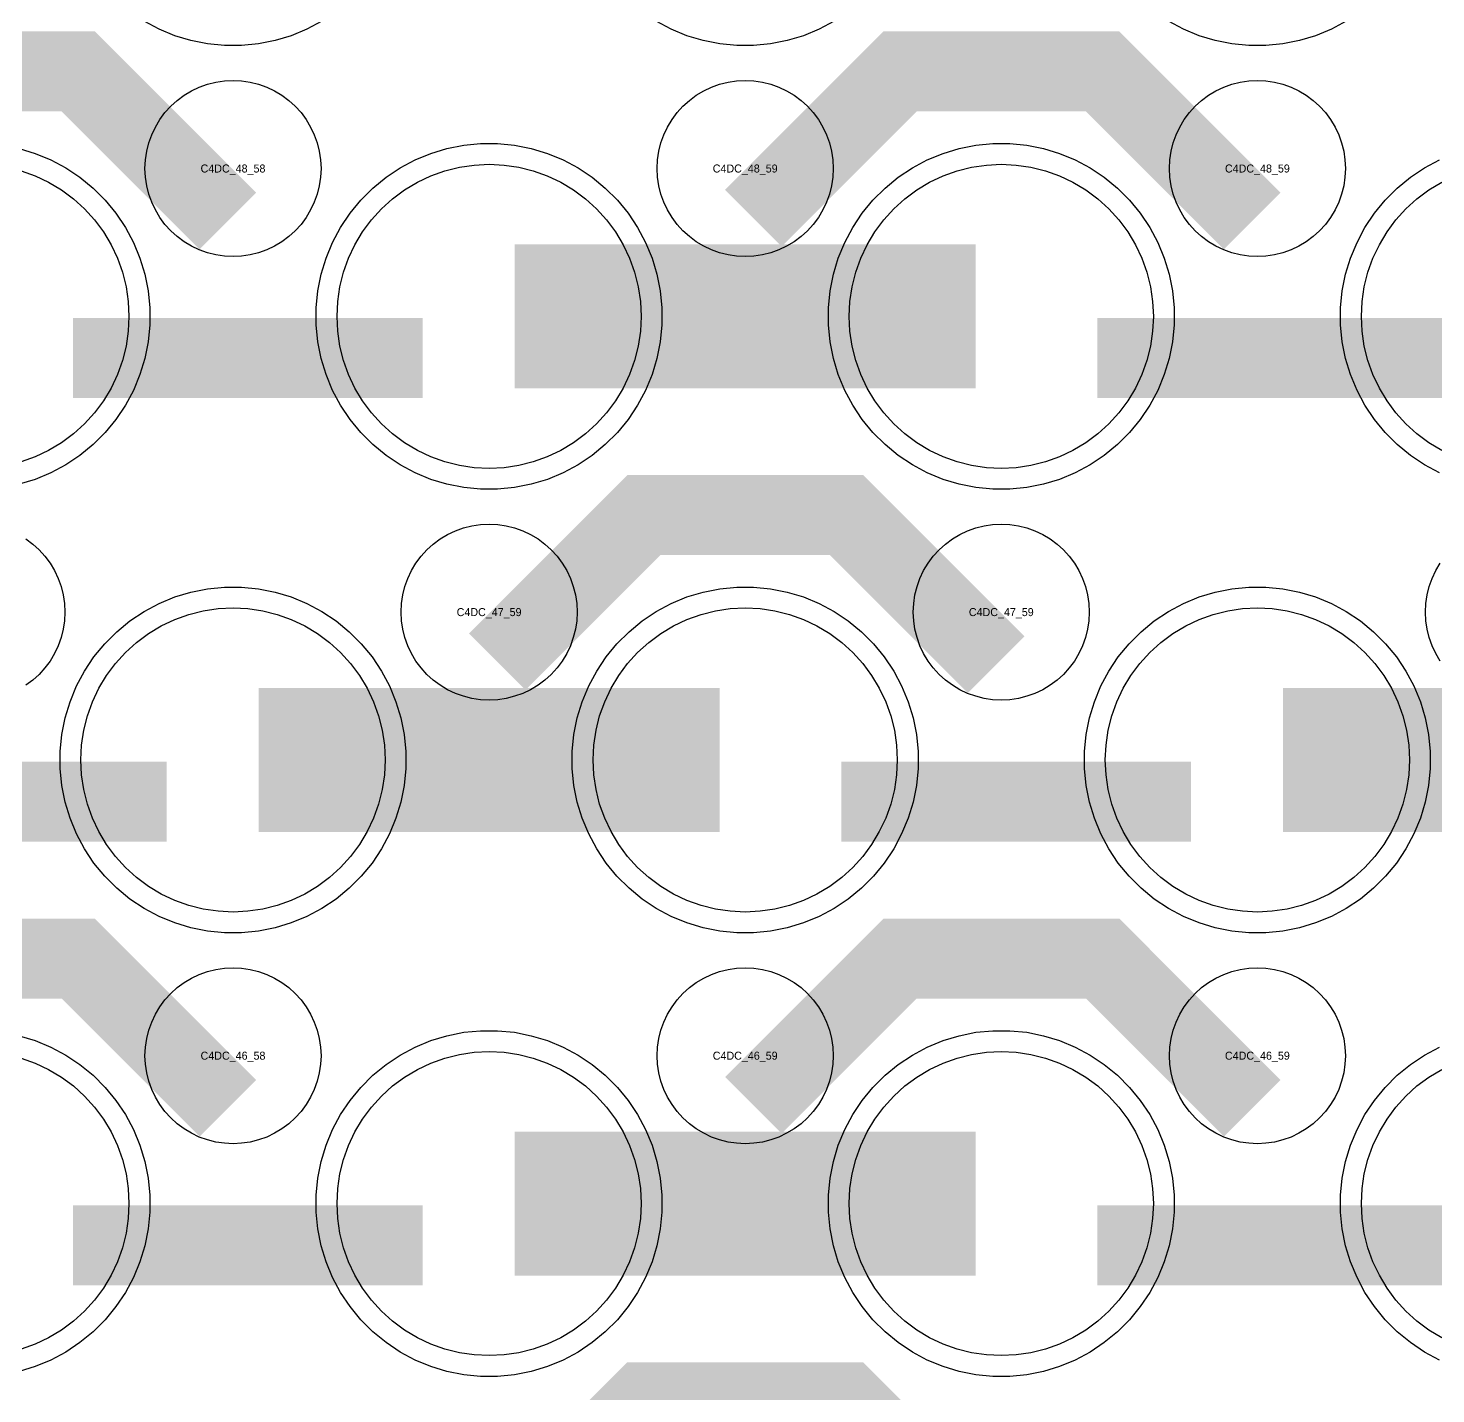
# Model space of a CAD drawing. Extents: x -11880 to 11880, y -14992 to 14992.
# Drawn here: x 6736 to 7175.8, y -8525.1 to -8098.5 of the extents above; entities that cross this region are included whole.
import ezdxf
from ezdxf.enums import TextEntityAlignment as Align

# ---------------------------------------------------------------- set-up
doc = ezdxf.new("R2010")
doc.units = 0
doc.header["$MEASUREMENT"] = 0
for name, color, linetype in [('GDS_775_DT_237', 138, 'CONTINUOUS'), ('RDL1_FS', 34, 'CONTINUOUS'), ('RDL_BS', 160, 'CONTINUOUS')]:
    doc.layers.add(name, color=color, linetype=linetype)

msp = doc.modelspace()

# ---------------------------------------------------------------- linework, layer by layer
at = {"layer": 'RDL1_FS'}
for points in [[(6733.791, -8143.026), (6738.181, -8144.598), (6742.395, -8146.59), (6746.395, -8148.988), (6750.14, -8151.766), (6753.594, -8154.896), (6756.724, -8158.35), (6759.502, -8162.095), (6761.9, -8166.095), (6763.892, -8170.309), (6765.464, -8174.699), (6766.596, -8179.222), (6767.28, -8183.833), (6767.509, -8188.49), (6767.28, -8193.147), (6766.596, -8197.758), (6765.464, -8202.281), (6763.892, -8206.671), (6761.9, -8210.885), (6759.502, -8214.885), (6756.724, -8218.63), (6753.594, -8222.084), (6750.14, -8225.214), (6746.395, -8227.992), (6742.395, -8230.39), (6738.181, -8232.382), (6733.791, -8233.954)], [(7177.605, -8230.39), (7173.605, -8227.992), (7169.86, -8225.214), (7166.406, -8222.084), (7163.276, -8218.63), (7160.498, -8214.885), (7158.1, -8210.885), (7156.108, -8206.671), (7154.536, -8202.281), (7153.404, -8197.758), (7152.72, -8193.147), (7152.491, -8188.49), (7152.72, -8183.833), (7153.404, -8179.222), (7154.536, -8174.699), (7156.108, -8170.309), (7158.1, -8166.095), (7160.498, -8162.095), (7163.276, -8158.35), (7166.406, -8154.896), (7169.86, -8151.766), (7173.605, -8148.988), (7177.605, -8146.59)]]:
    msp.add_lwpolyline(points, dxfattribs=at)
for points in [[(6880, -8235.999), (6875.343, -8235.77), (6870.732, -8235.086), (6866.209, -8233.954), (6861.819, -8232.382), (6857.605, -8230.39), (6853.605, -8227.992), (6849.86, -8225.214), (6846.406, -8222.084), (6843.276, -8218.63), (6840.498, -8214.885), (6838.1, -8210.885), (6836.108, -8206.671), (6834.536, -8202.281), (6833.404, -8197.758), (6832.72, -8193.147), (6832.491, -8188.49), (6832.72, -8183.833), (6833.404, -8179.222), (6834.536, -8174.699), (6836.108, -8170.309), (6838.1, -8166.095), (6840.498, -8162.095), (6843.276, -8158.35), (6846.406, -8154.896), (6849.86, -8151.766), (6853.605, -8148.988), (6857.605, -8146.59), (6861.819, -8144.598), (6866.209, -8143.026), (6870.732, -8141.894), (6875.343, -8141.21), (6880, -8140.981), (6884.657, -8141.21), (6889.268, -8141.894), (6893.791, -8143.026), (6898.181, -8144.598), (6902.395, -8146.59), (6906.395, -8148.988), (6910.14, -8151.766), (6913.594, -8154.896), (6916.724, -8158.35), (6919.502, -8162.095), (6921.9, -8166.095), (6923.892, -8170.309), (6925.464, -8174.699), (6926.596, -8179.222), (6927.28, -8183.833), (6927.509, -8188.49), (6927.28, -8193.147), (6926.596, -8197.758), (6925.464, -8202.281), (6923.892, -8206.671), (6921.9, -8210.885), (6919.502, -8214.885), (6916.724, -8218.63), (6913.594, -8222.084), (6910.14, -8225.214), (6906.395, -8227.992), (6902.395, -8230.39), (6898.181, -8232.382), (6893.791, -8233.954), (6889.268, -8235.086), (6884.657, -8235.77)], [(7040, -8235.999), (7035.343, -8235.77), (7030.732, -8235.086), (7026.209, -8233.954), (7021.819, -8232.382), (7017.605, -8230.39), (7013.605, -8227.992), (7009.86, -8225.214), (7006.406, -8222.084), (7003.276, -8218.63), (7000.498, -8214.885), (6998.1, -8210.885), (6996.108, -8206.671), (6994.536, -8202.281), (6993.404, -8197.758), (6992.72, -8193.147), (6992.491, -8188.49), (6992.72, -8183.833), (6993.404, -8179.222), (6994.536, -8174.699), (6996.108, -8170.309), (6998.1, -8166.095), (7000.498, -8162.095), (7003.276, -8158.35), (7006.406, -8154.896), (7009.86, -8151.766), (7013.605, -8148.988), (7017.605, -8146.59), (7021.819, -8144.598), (7026.209, -8143.026), (7030.732, -8141.894), (7035.343, -8141.21), (7040, -8140.981), (7044.657, -8141.21), (7049.268, -8141.894), (7053.791, -8143.026), (7058.181, -8144.598), (7062.395, -8146.59), (7066.395, -8148.988), (7070.14, -8151.766), (7073.594, -8154.896), (7076.724, -8158.35), (7079.502, -8162.095), (7081.9, -8166.095), (7083.892, -8170.309), (7085.464, -8174.699), (7086.596, -8179.222), (7087.28, -8183.833), (7087.509, -8188.49), (7087.28, -8193.147), (7086.596, -8197.758), (7085.464, -8202.281), (7083.892, -8206.671), (7081.9, -8210.885), (7079.502, -8214.885), (7076.724, -8218.63), (7073.594, -8222.084), (7070.14, -8225.214), (7066.395, -8227.992), (7062.395, -8230.39), (7058.181, -8232.382), (7053.791, -8233.954), (7049.268, -8235.086), (7044.657, -8235.77)], [(6800, -8374.564), (6795.343, -8374.335), (6790.732, -8373.651), (6786.209, -8372.519), (6781.819, -8370.947), (6777.605, -8368.955), (6773.605, -8366.557), (6769.86, -8363.779), (6766.406, -8360.649), (6763.276, -8357.195), (6760.498, -8353.45), (6758.1, -8349.45), (6756.108, -8345.236), (6754.536, -8340.846), (6753.404, -8336.323), (6752.72, -8331.712), (6752.491, -8327.055), (6752.72, -8322.398), (6753.404, -8317.787), (6754.536, -8313.264), (6756.108, -8308.874), (6758.1, -8304.66), (6760.498, -8300.66), (6763.276, -8296.915), (6766.406, -8293.461), (6769.86, -8290.331), (6773.605, -8287.553), (6777.605, -8285.155), (6781.819, -8283.163), (6786.209, -8281.591), (6790.732, -8280.459), (6795.343, -8279.775), (6800, -8279.546), (6804.657, -8279.775), (6809.268, -8280.459), (6813.791, -8281.591), (6818.181, -8283.163), (6822.395, -8285.155), (6826.395, -8287.553), (6830.14, -8290.331), (6833.594, -8293.461), (6836.724, -8296.915), (6839.502, -8300.66), (6841.9, -8304.66), (6843.892, -8308.874), (6845.464, -8313.264), (6846.596, -8317.787), (6847.28, -8322.398), (6847.509, -8327.055), (6847.28, -8331.712), (6846.596, -8336.323), (6845.464, -8340.846), (6843.892, -8345.236), (6841.9, -8349.45), (6839.502, -8353.45), (6836.724, -8357.195), (6833.594, -8360.649), (6830.14, -8363.779), (6826.395, -8366.557), (6822.395, -8368.955), (6818.181, -8370.947), (6813.791, -8372.519), (6809.268, -8373.651), (6804.657, -8374.335)], [(6960, -8374.564), (6955.343, -8374.335), (6950.732, -8373.651), (6946.209, -8372.519), (6941.819, -8370.947), (6937.605, -8368.955), (6933.605, -8366.557), (6929.86, -8363.779), (6926.406, -8360.649), (6923.276, -8357.195), (6920.498, -8353.45), (6918.1, -8349.45), (6916.108, -8345.236), (6914.536, -8340.846), (6913.404, -8336.323), (6912.72, -8331.712), (6912.491, -8327.055), (6912.72, -8322.398), (6913.404, -8317.787), (6914.536, -8313.264), (6916.108, -8308.874), (6918.1, -8304.66), (6920.498, -8300.66), (6923.276, -8296.915), (6926.406, -8293.461), (6929.86, -8290.331), (6933.605, -8287.553), (6937.605, -8285.155), (6941.819, -8283.163), (6946.209, -8281.591), (6950.732, -8280.459), (6955.343, -8279.775), (6960, -8279.546), (6964.657, -8279.775), (6969.268, -8280.459), (6973.791, -8281.591), (6978.181, -8283.163), (6982.395, -8285.155), (6986.395, -8287.553), (6990.14, -8290.331), (6993.594, -8293.461), (6996.724, -8296.915), (6999.502, -8300.66), (7001.9, -8304.66), (7003.892, -8308.874), (7005.464, -8313.264), (7006.596, -8317.787), (7007.28, -8322.398), (7007.509, -8327.055), (7007.28, -8331.712), (7006.596, -8336.323), (7005.464, -8340.846), (7003.892, -8345.236), (7001.9, -8349.45), (6999.502, -8353.45), (6996.724, -8357.195), (6993.594, -8360.649), (6990.14, -8363.779), (6986.395, -8366.557), (6982.395, -8368.955), (6978.181, -8370.947), (6973.791, -8372.519), (6969.268, -8373.651), (6964.657, -8374.335)], [(7120, -8374.564), (7115.343, -8374.335), (7110.732, -8373.651), (7106.209, -8372.519), (7101.819, -8370.947), (7097.605, -8368.955), (7093.605, -8366.557), (7089.86, -8363.779), (7086.406, -8360.649), (7083.276, -8357.195), (7080.498, -8353.45), (7078.1, -8349.45), (7076.108, -8345.236), (7074.536, -8340.846), (7073.404, -8336.323), (7072.72, -8331.712), (7072.491, -8327.055), (7072.72, -8322.398), (7073.404, -8317.787), (7074.536, -8313.264), (7076.108, -8308.874), (7078.1, -8304.66), (7080.498, -8300.66), (7083.276, -8296.915), (7086.406, -8293.461), (7089.86, -8290.331), (7093.605, -8287.553), (7097.605, -8285.155), (7101.819, -8283.163), (7106.209, -8281.591), (7110.732, -8280.459), (7115.343, -8279.775), (7120, -8279.546), (7124.657, -8279.775), (7129.268, -8280.459), (7133.791, -8281.591), (7138.181, -8283.163), (7142.395, -8285.155), (7146.395, -8287.553), (7150.14, -8290.331), (7153.594, -8293.461), (7156.724, -8296.915), (7159.502, -8300.66), (7161.9, -8304.66), (7163.892, -8308.874), (7165.464, -8313.264), (7166.596, -8317.787), (7167.28, -8322.398), (7167.509, -8327.055), (7167.28, -8331.712), (7166.596, -8336.323), (7165.464, -8340.846), (7163.892, -8345.236), (7161.9, -8349.45), (7159.502, -8353.45), (7156.724, -8357.195), (7153.594, -8360.649), (7150.14, -8363.779), (7146.395, -8366.557), (7142.395, -8368.955), (7138.181, -8370.947), (7133.791, -8372.519), (7129.268, -8373.651), (7124.657, -8374.335)]]:
    msp.add_lwpolyline(points, close=True, dxfattribs=at)
for points in [[(6888.002, -8188.49, 45, 45, 0), (6960.002, -8188.49, 45, 45, 0)], [(6960.002, -8188.49, 45, 45, 0), (7032.002, -8188.49, 45, 45, 0)], [(6808.002, -8327.055, 45, 45, 0), (6880.002, -8327.055, 45, 45, 0)], [(6880.002, -8327.055, 45, 45, 0), (6952.002, -8327.055, 45, 45, 0)], [(7128.002, -8327.055, 45, 45, 0), (7200.002, -8327.055, 45, 45, 0)]]:
    msp.add_lwpolyline(points, format="xyseb", dxfattribs=at)
at = {"layer": 'RDL1_FS', "color": 241, "true_color": 0xf7abae}
for points in [[(6733.791, -8420.151), (6738.181, -8421.723), (6742.395, -8423.715), (6746.395, -8426.113), (6750.14, -8428.891), (6753.594, -8432.021), (6756.724, -8435.475), (6759.502, -8439.22), (6761.9, -8443.22), (6763.892, -8447.434), (6765.464, -8451.824), (6766.596, -8456.347), (6767.28, -8460.958), (6767.509, -8465.615), (6767.28, -8470.272), (6766.596, -8474.883), (6765.464, -8479.406), (6763.892, -8483.796), (6761.9, -8488.01), (6759.502, -8492.01), (6756.724, -8495.755), (6753.594, -8499.209), (6750.14, -8502.339), (6746.395, -8505.117), (6742.395, -8507.515), (6738.181, -8509.507), (6733.791, -8511.079)], [(7177.605, -8507.515), (7173.605, -8505.117), (7169.86, -8502.339), (7166.406, -8499.209), (7163.276, -8495.755), (7160.498, -8492.01), (7158.1, -8488.01), (7156.108, -8483.796), (7154.536, -8479.406), (7153.404, -8474.883), (7152.72, -8470.272), (7152.491, -8465.615), (7152.72, -8460.958), (7153.404, -8456.347), (7154.536, -8451.824), (7156.108, -8447.434), (7158.1, -8443.22), (7160.498, -8439.22), (7163.276, -8435.475), (7166.406, -8432.021), (7169.86, -8428.891), (7173.605, -8426.113), (7177.605, -8423.715)]]:
    msp.add_lwpolyline(points, dxfattribs=at)
for points in [[(6880, -8513.124), (6875.343, -8512.895), (6870.732, -8512.211), (6866.209, -8511.079), (6861.819, -8509.507), (6857.605, -8507.515), (6853.605, -8505.117), (6849.86, -8502.339), (6846.406, -8499.209), (6843.276, -8495.755), (6840.498, -8492.01), (6838.1, -8488.01), (6836.108, -8483.796), (6834.536, -8479.406), (6833.404, -8474.883), (6832.72, -8470.272), (6832.491, -8465.615), (6832.72, -8460.958), (6833.404, -8456.347), (6834.536, -8451.824), (6836.108, -8447.434), (6838.1, -8443.22), (6840.498, -8439.22), (6843.276, -8435.475), (6846.406, -8432.021), (6849.86, -8428.891), (6853.605, -8426.113), (6857.605, -8423.715), (6861.819, -8421.723), (6866.209, -8420.151), (6870.732, -8419.019), (6875.343, -8418.335), (6880, -8418.106), (6884.657, -8418.335), (6889.268, -8419.019), (6893.791, -8420.151), (6898.181, -8421.723), (6902.395, -8423.715), (6906.395, -8426.113), (6910.14, -8428.891), (6913.594, -8432.021), (6916.724, -8435.475), (6919.502, -8439.22), (6921.9, -8443.22), (6923.892, -8447.434), (6925.464, -8451.824), (6926.596, -8456.347), (6927.28, -8460.958), (6927.509, -8465.615), (6927.28, -8470.272), (6926.596, -8474.883), (6925.464, -8479.406), (6923.892, -8483.796), (6921.9, -8488.01), (6919.502, -8492.01), (6916.724, -8495.755), (6913.594, -8499.209), (6910.14, -8502.339), (6906.395, -8505.117), (6902.395, -8507.515), (6898.181, -8509.507), (6893.791, -8511.079), (6889.268, -8512.211), (6884.657, -8512.895)], [(7040, -8513.124), (7035.343, -8512.895), (7030.732, -8512.211), (7026.209, -8511.079), (7021.819, -8509.507), (7017.605, -8507.515), (7013.605, -8505.117), (7009.86, -8502.339), (7006.406, -8499.209), (7003.276, -8495.755), (7000.498, -8492.01), (6998.1, -8488.01), (6996.108, -8483.796), (6994.536, -8479.406), (6993.404, -8474.883), (6992.72, -8470.272), (6992.491, -8465.615), (6992.72, -8460.958), (6993.404, -8456.347), (6994.536, -8451.824), (6996.108, -8447.434), (6998.1, -8443.22), (7000.498, -8439.22), (7003.276, -8435.475), (7006.406, -8432.021), (7009.86, -8428.891), (7013.605, -8426.113), (7017.605, -8423.715), (7021.819, -8421.723), (7026.209, -8420.151), (7030.732, -8419.019), (7035.343, -8418.335), (7040, -8418.106), (7044.657, -8418.335), (7049.268, -8419.019), (7053.791, -8420.151), (7058.181, -8421.723), (7062.395, -8423.715), (7066.395, -8426.113), (7070.14, -8428.891), (7073.594, -8432.021), (7076.724, -8435.475), (7079.502, -8439.22), (7081.9, -8443.22), (7083.892, -8447.434), (7085.464, -8451.824), (7086.596, -8456.347), (7087.28, -8460.958), (7087.509, -8465.615), (7087.28, -8470.272), (7086.596, -8474.883), (7085.464, -8479.406), (7083.892, -8483.796), (7081.9, -8488.01), (7079.502, -8492.01), (7076.724, -8495.755), (7073.594, -8499.209), (7070.14, -8502.339), (7066.395, -8505.117), (7062.395, -8507.515), (7058.181, -8509.507), (7053.791, -8511.079), (7049.268, -8512.211), (7044.657, -8512.895)]]:
    msp.add_lwpolyline(points, close=True, dxfattribs=at)
for points in [[(6888.002, -8465.615, 45, 45, 0), (6960.002, -8465.615, 45, 45, 0)], [(6960.002, -8465.615, 45, 45, 0), (7032.002, -8465.615, 45, 45, 0)]]:
    msp.add_lwpolyline(points, format="xyseb", dxfattribs=at)
at = {"layer": 'RDL_BS'}
for points in [[(6798.401, -8158.703, 25, 25, 0), (6751.687, -8111.989, 25, 25, 0), (6721.929, -8111.989, 25, 25, 0)], [(6962.562, -8157.804, 25, 25, 0), (7008.377, -8111.989, 25, 25, 0), (7041.93, -8111.989, 25, 25, 0)], [(7118.401, -8158.703, 25, 25, 0), (7071.687, -8111.989, 25, 25, 0), (7041.929, -8111.989, 25, 25, 0)], [(6750.016, -8201.503, 25, 25, 0), (6859.281, -8201.503, 25, 25, 0)], [(7070.016, -8201.503, 25, 25, 0), (7179.281, -8201.503, 25, 25, 0)], [(6882.562, -8296.369, 25, 25, 0), (6928.377, -8250.554, 25, 25, 0), (6961.93, -8250.554, 25, 25, 0)], [(7038.401, -8297.268, 25, 25, 0), (6991.687, -8250.554, 25, 25, 0), (6961.929, -8250.554, 25, 25, 0)], [(6670.016, -8340.068, 25, 25, 0), (6779.281, -8340.068, 25, 25, 0)], [(6990.016, -8340.068, 25, 25, 0), (7099.281, -8340.068, 25, 25, 0)], [(6798.401, -8435.828, 25, 25, 0), (6751.687, -8389.114, 25, 25, 0), (6721.929, -8389.114, 25, 25, 0)], [(6962.562, -8434.929, 25, 25, 0), (7008.377, -8389.114, 25, 25, 0), (7041.93, -8389.114, 25, 25, 0)], [(7118.401, -8435.828, 25, 25, 0), (7071.687, -8389.114, 25, 25, 0), (7041.929, -8389.114, 25, 25, 0)], [(6882.562, -8573.494, 25, 25, 0), (6928.377, -8527.679, 25, 25, 0), (6961.93, -8527.679, 25, 25, 0)], [(7038.401, -8574.393, 25, 25, 0), (6991.687, -8527.679, 25, 25, 0), (6961.929, -8527.679, 25, 25, 0)]]:
    msp.add_lwpolyline(points, format="xyseb", dxfattribs=at)
at = {"layer": 'RDL_BS', "color": 241, "true_color": 0xf7abae}
for points in [[(6827.777, -8096.308), (6823.115, -8098.8), (6818.205, -8100.831), (6813.165, -8102.362), (6807.938, -8103.408), (6802.644, -8103.925), (6797.356, -8103.925), (6792.062, -8103.408), (6786.835, -8102.362), (6781.795, -8100.831), (6776.885, -8098.8), (6772.223, -8096.308)], [(6987.777, -8096.308), (6983.115, -8098.8), (6978.205, -8100.831), (6973.165, -8102.362), (6967.938, -8103.408), (6962.644, -8103.925), (6957.356, -8103.925), (6952.062, -8103.408), (6946.835, -8102.362), (6941.795, -8100.831), (6936.885, -8098.8), (6932.223, -8096.308)], [(7147.777, -8096.308), (7143.115, -8098.8), (7138.205, -8100.831), (7133.165, -8102.362), (7127.938, -8103.408), (7122.644, -8103.925), (7117.356, -8103.925), (7112.062, -8103.408), (7106.835, -8102.362), (7101.795, -8100.831), (7096.885, -8098.8), (7092.223, -8096.308)], [(6733.165, -8413.178), (6738.205, -8414.709), (6743.115, -8416.74), (6747.777, -8419.232), (6752.191, -8422.179), (6756.292, -8425.541), (6760.074, -8429.323), (6763.436, -8433.424), (6766.383, -8437.838), (6768.875, -8442.5), (6770.906, -8447.41), (6772.437, -8452.45), (6773.483, -8457.677), (6774, -8462.971), (6774, -8468.259), (6773.483, -8473.553), (6772.437, -8478.78), (6770.906, -8483.82), (6768.875, -8488.73), (6766.383, -8493.392), (6763.436, -8497.806), (6760.074, -8501.907), (6756.292, -8505.689), (6752.191, -8509.051), (6747.777, -8511.998), (6743.115, -8514.49), (6738.205, -8516.521), (6733.165, -8518.052)], [(7176.885, -8514.49), (7172.223, -8511.998), (7167.809, -8509.051), (7163.708, -8505.689), (7159.926, -8501.907), (7156.564, -8497.806), (7153.617, -8493.392), (7151.125, -8488.73), (7149.094, -8483.82), (7147.563, -8478.78), (7146.517, -8473.553), (7146, -8468.259), (7146, -8462.971), (7146.517, -8457.677), (7147.563, -8452.45), (7149.094, -8447.41), (7151.125, -8442.5), (7153.617, -8437.838), (7156.564, -8433.424), (7159.926, -8429.323), (7163.708, -8425.541), (7167.809, -8422.179), (7172.223, -8419.232), (7176.885, -8416.74)]]:
    msp.add_lwpolyline(points, dxfattribs=at)
at = {"layer": 'RDL_BS'}
for points in [[(6800, -8169.796), (6797.307, -8169.664), (6794.635, -8169.268), (6792.016, -8168.611), (6789.481, -8167.704), (6787.044, -8166.552), (6784.72, -8165.159), (6782.557, -8163.556), (6780.558, -8161.744), (6778.746, -8159.745), (6777.143, -8157.582), (6775.75, -8155.258), (6774.598, -8152.821), (6773.691, -8150.286), (6773.034, -8147.667), (6772.638, -8144.995), (6772.506, -8142.302), (6772.638, -8139.609), (6773.034, -8136.937), (6773.691, -8134.318), (6774.598, -8131.783), (6775.75, -8129.346), (6777.143, -8127.022), (6778.746, -8124.859), (6780.558, -8122.86), (6782.557, -8121.048), (6784.72, -8119.445), (6787.044, -8118.052), (6789.481, -8116.9), (6792.016, -8115.993), (6794.635, -8115.336), (6797.307, -8114.94), (6800, -8114.808), (6802.693, -8114.94), (6805.365, -8115.336), (6807.984, -8115.993), (6810.519, -8116.9), (6812.956, -8118.052), (6815.28, -8119.445), (6817.443, -8121.048), (6819.442, -8122.86), (6821.254, -8124.859), (6822.857, -8127.022), (6824.25, -8129.346), (6825.402, -8131.783), (6826.309, -8134.318), (6826.966, -8136.937), (6827.362, -8139.609), (6827.494, -8142.302), (6827.362, -8144.995), (6826.966, -8147.667), (6826.309, -8150.286), (6825.402, -8152.821), (6824.25, -8155.258), (6822.857, -8157.582), (6821.254, -8159.745), (6819.442, -8161.744), (6817.443, -8163.556), (6815.28, -8165.159), (6812.956, -8166.552), (6810.519, -8167.704), (6807.984, -8168.611), (6805.365, -8169.268), (6802.693, -8169.664)], [(6960, -8169.796), (6957.307, -8169.664), (6954.635, -8169.268), (6952.016, -8168.611), (6949.481, -8167.704), (6947.044, -8166.552), (6944.72, -8165.159), (6942.557, -8163.556), (6940.558, -8161.744), (6938.746, -8159.745), (6937.143, -8157.582), (6935.75, -8155.258), (6934.598, -8152.821), (6933.691, -8150.286), (6933.034, -8147.667), (6932.638, -8144.995), (6932.506, -8142.302), (6932.638, -8139.609), (6933.034, -8136.937), (6933.691, -8134.318), (6934.598, -8131.783), (6935.75, -8129.346), (6937.143, -8127.022), (6938.746, -8124.859), (6940.558, -8122.86), (6942.557, -8121.048), (6944.72, -8119.445), (6947.044, -8118.052), (6949.481, -8116.9), (6952.016, -8115.993), (6954.635, -8115.336), (6957.307, -8114.94), (6960, -8114.808), (6962.693, -8114.94), (6965.365, -8115.336), (6967.984, -8115.993), (6970.519, -8116.9), (6972.956, -8118.052), (6975.28, -8119.445), (6977.443, -8121.048), (6979.442, -8122.86), (6981.254, -8124.859), (6982.857, -8127.022), (6984.25, -8129.346), (6985.402, -8131.783), (6986.309, -8134.318), (6986.966, -8136.937), (6987.362, -8139.609), (6987.494, -8142.302), (6987.362, -8144.995), (6986.966, -8147.667), (6986.309, -8150.286), (6985.402, -8152.821), (6984.25, -8155.258), (6982.857, -8157.582), (6981.254, -8159.745), (6979.442, -8161.744), (6977.443, -8163.556), (6975.28, -8165.159), (6972.956, -8166.552), (6970.519, -8167.704), (6967.984, -8168.611), (6965.365, -8169.268), (6962.693, -8169.664)], [(7120, -8169.796), (7117.307, -8169.664), (7114.635, -8169.268), (7112.016, -8168.611), (7109.481, -8167.704), (7107.044, -8166.552), (7104.72, -8165.159), (7102.557, -8163.556), (7100.558, -8161.744), (7098.746, -8159.745), (7097.143, -8157.582), (7095.75, -8155.258), (7094.598, -8152.821), (7093.691, -8150.286), (7093.034, -8147.667), (7092.638, -8144.995), (7092.506, -8142.302), (7092.638, -8139.609), (7093.034, -8136.937), (7093.691, -8134.318), (7094.598, -8131.783), (7095.75, -8129.346), (7097.143, -8127.022), (7098.746, -8124.859), (7100.558, -8122.86), (7102.557, -8121.048), (7104.72, -8119.445), (7107.044, -8118.052), (7109.481, -8116.9), (7112.016, -8115.993), (7114.635, -8115.336), (7117.307, -8114.94), (7120, -8114.808), (7122.693, -8114.94), (7125.365, -8115.336), (7127.984, -8115.993), (7130.519, -8116.9), (7132.956, -8118.052), (7135.28, -8119.445), (7137.443, -8121.048), (7139.442, -8122.86), (7141.254, -8124.859), (7142.857, -8127.022), (7144.25, -8129.346), (7145.402, -8131.783), (7146.309, -8134.318), (7146.966, -8136.937), (7147.362, -8139.609), (7147.494, -8142.302), (7147.362, -8144.995), (7146.966, -8147.667), (7146.309, -8150.286), (7145.402, -8152.821), (7144.25, -8155.258), (7142.857, -8157.582), (7141.254, -8159.745), (7139.442, -8161.744), (7137.443, -8163.556), (7135.28, -8165.159), (7132.956, -8166.552), (7130.519, -8167.704), (7127.984, -8168.611), (7125.365, -8169.268), (7122.693, -8169.664)], [(6877.356, -8242.49), (6872.062, -8241.973), (6866.835, -8240.927), (6861.795, -8239.396), (6856.885, -8237.365), (6852.223, -8234.873), (6847.809, -8231.926), (6843.708, -8228.564), (6839.926, -8224.782), (6836.564, -8220.681), (6833.617, -8216.267), (6831.125, -8211.605), (6829.094, -8206.695), (6827.563, -8201.655), (6826.517, -8196.428), (6826, -8191.134), (6826, -8185.846), (6826.517, -8180.552), (6827.563, -8175.325), (6829.094, -8170.285), (6831.125, -8165.375), (6833.617, -8160.713), (6836.564, -8156.299), (6839.926, -8152.198), (6843.708, -8148.416), (6847.809, -8145.054), (6852.223, -8142.107), (6856.885, -8139.615), (6861.795, -8137.584), (6866.835, -8136.053), (6872.062, -8135.007), (6877.356, -8134.49), (6882.644, -8134.49), (6887.938, -8135.007), (6893.165, -8136.053), (6898.205, -8137.584), (6903.115, -8139.615), (6907.777, -8142.107), (6912.191, -8145.054), (6916.292, -8148.416), (6920.074, -8152.198), (6923.436, -8156.299), (6926.383, -8160.713), (6928.875, -8165.375), (6930.906, -8170.285), (6932.437, -8175.325), (6933.483, -8180.552), (6934, -8185.846), (6934, -8191.134), (6933.483, -8196.428), (6932.437, -8201.655), (6930.906, -8206.695), (6928.875, -8211.605), (6926.383, -8216.267), (6923.436, -8220.681), (6920.074, -8224.782), (6916.292, -8228.564), (6912.191, -8231.926), (6907.777, -8234.873), (6903.115, -8237.365), (6898.205, -8239.396), (6893.165, -8240.927), (6887.938, -8241.973), (6882.644, -8242.49)], [(7037.356, -8242.49), (7032.062, -8241.973), (7026.835, -8240.927), (7021.795, -8239.396), (7016.885, -8237.365), (7012.223, -8234.873), (7007.809, -8231.926), (7003.708, -8228.564), (6999.926, -8224.782), (6996.564, -8220.681), (6993.617, -8216.267), (6991.125, -8211.605), (6989.094, -8206.695), (6987.563, -8201.655), (6986.517, -8196.428), (6986, -8191.134), (6986, -8185.846), (6986.517, -8180.552), (6987.563, -8175.325), (6989.094, -8170.285), (6991.125, -8165.375), (6993.617, -8160.713), (6996.564, -8156.299), (6999.926, -8152.198), (7003.708, -8148.416), (7007.809, -8145.054), (7012.223, -8142.107), (7016.885, -8139.615), (7021.795, -8137.584), (7026.835, -8136.053), (7032.062, -8135.007), (7037.356, -8134.49), (7042.644, -8134.49), (7047.938, -8135.007), (7053.165, -8136.053), (7058.205, -8137.584), (7063.115, -8139.615), (7067.777, -8142.107), (7072.191, -8145.054), (7076.292, -8148.416), (7080.074, -8152.198), (7083.436, -8156.299), (7086.383, -8160.713), (7088.875, -8165.375), (7090.906, -8170.285), (7092.437, -8175.325), (7093.483, -8180.552), (7094, -8185.846), (7094, -8191.134), (7093.483, -8196.428), (7092.437, -8201.655), (7090.906, -8206.695), (7088.875, -8211.605), (7086.383, -8216.267), (7083.436, -8220.681), (7080.074, -8224.782), (7076.292, -8228.564), (7072.191, -8231.926), (7067.777, -8234.873), (7063.115, -8237.365), (7058.205, -8239.396), (7053.165, -8240.927), (7047.938, -8241.973), (7042.644, -8242.49)], [(6880, -8308.361), (6877.307, -8308.229), (6874.635, -8307.833), (6872.016, -8307.176), (6869.481, -8306.269), (6867.044, -8305.117), (6864.72, -8303.724), (6862.557, -8302.121), (6860.558, -8300.309), (6858.746, -8298.31), (6857.143, -8296.147), (6855.75, -8293.823), (6854.598, -8291.386), (6853.691, -8288.851), (6853.034, -8286.232), (6852.638, -8283.56), (6852.506, -8280.867), (6852.638, -8278.174), (6853.034, -8275.502), (6853.691, -8272.883), (6854.598, -8270.348), (6855.75, -8267.911), (6857.143, -8265.587), (6858.746, -8263.424), (6860.558, -8261.425), (6862.557, -8259.613), (6864.72, -8258.01), (6867.044, -8256.617), (6869.481, -8255.465), (6872.016, -8254.558), (6874.635, -8253.901), (6877.307, -8253.505), (6880, -8253.373), (6882.693, -8253.505), (6885.365, -8253.901), (6887.984, -8254.558), (6890.519, -8255.465), (6892.956, -8256.617), (6895.28, -8258.01), (6897.443, -8259.613), (6899.442, -8261.425), (6901.254, -8263.424), (6902.857, -8265.587), (6904.25, -8267.911), (6905.402, -8270.348), (6906.309, -8272.883), (6906.966, -8275.502), (6907.362, -8278.174), (6907.494, -8280.867), (6907.362, -8283.56), (6906.966, -8286.232), (6906.309, -8288.851), (6905.402, -8291.386), (6904.25, -8293.823), (6902.857, -8296.147), (6901.254, -8298.31), (6899.442, -8300.309), (6897.443, -8302.121), (6895.28, -8303.724), (6892.956, -8305.117), (6890.519, -8306.269), (6887.984, -8307.176), (6885.365, -8307.833), (6882.693, -8308.229)], [(7040, -8308.361), (7037.307, -8308.229), (7034.635, -8307.833), (7032.016, -8307.176), (7029.481, -8306.269), (7027.044, -8305.117), (7024.72, -8303.724), (7022.557, -8302.121), (7020.558, -8300.309), (7018.746, -8298.31), (7017.143, -8296.147), (7015.75, -8293.823), (7014.598, -8291.386), (7013.691, -8288.851), (7013.034, -8286.232), (7012.638, -8283.56), (7012.506, -8280.867), (7012.638, -8278.174), (7013.034, -8275.502), (7013.691, -8272.883), (7014.598, -8270.348), (7015.75, -8267.911), (7017.143, -8265.587), (7018.746, -8263.424), (7020.558, -8261.425), (7022.557, -8259.613), (7024.72, -8258.01), (7027.044, -8256.617), (7029.481, -8255.465), (7032.016, -8254.558), (7034.635, -8253.901), (7037.307, -8253.505), (7040, -8253.373), (7042.693, -8253.505), (7045.365, -8253.901), (7047.984, -8254.558), (7050.519, -8255.465), (7052.956, -8256.617), (7055.28, -8258.01), (7057.443, -8259.613), (7059.442, -8261.425), (7061.254, -8263.424), (7062.857, -8265.587), (7064.25, -8267.911), (7065.402, -8270.348), (7066.309, -8272.883), (7066.966, -8275.502), (7067.362, -8278.174), (7067.494, -8280.867), (7067.362, -8283.56), (7066.966, -8286.232), (7066.309, -8288.851), (7065.402, -8291.386), (7064.25, -8293.823), (7062.857, -8296.147), (7061.254, -8298.31), (7059.442, -8300.309), (7057.443, -8302.121), (7055.28, -8303.724), (7052.956, -8305.117), (7050.519, -8306.269), (7047.984, -8307.176), (7045.365, -8307.833), (7042.693, -8308.229)], [(6797.356, -8381.055), (6792.062, -8380.538), (6786.835, -8379.492), (6781.795, -8377.961), (6776.885, -8375.93), (6772.223, -8373.438), (6767.809, -8370.491), (6763.708, -8367.129), (6759.926, -8363.347), (6756.564, -8359.246), (6753.617, -8354.832), (6751.125, -8350.17), (6749.094, -8345.26), (6747.563, -8340.22), (6746.517, -8334.993), (6746, -8329.699), (6746, -8324.411), (6746.517, -8319.117), (6747.563, -8313.89), (6749.094, -8308.85), (6751.125, -8303.94), (6753.617, -8299.278), (6756.564, -8294.864), (6759.926, -8290.763), (6763.708, -8286.981), (6767.809, -8283.619), (6772.223, -8280.672), (6776.885, -8278.18), (6781.795, -8276.149), (6786.835, -8274.618), (6792.062, -8273.572), (6797.356, -8273.055), (6802.644, -8273.055), (6807.938, -8273.572), (6813.165, -8274.618), (6818.205, -8276.149), (6823.115, -8278.18), (6827.777, -8280.672), (6832.191, -8283.619), (6836.292, -8286.981), (6840.074, -8290.763), (6843.436, -8294.864), (6846.383, -8299.278), (6848.875, -8303.94), (6850.906, -8308.85), (6852.437, -8313.89), (6853.483, -8319.117), (6854, -8324.411), (6854, -8329.699), (6853.483, -8334.993), (6852.437, -8340.22), (6850.906, -8345.26), (6848.875, -8350.17), (6846.383, -8354.832), (6843.436, -8359.246), (6840.074, -8363.347), (6836.292, -8367.129), (6832.191, -8370.491), (6827.777, -8373.438), (6823.115, -8375.93), (6818.205, -8377.961), (6813.165, -8379.492), (6807.938, -8380.538), (6802.644, -8381.055)], [(6957.356, -8381.055), (6952.062, -8380.538), (6946.835, -8379.492), (6941.795, -8377.961), (6936.885, -8375.93), (6932.223, -8373.438), (6927.809, -8370.491), (6923.708, -8367.129), (6919.926, -8363.347), (6916.564, -8359.246), (6913.617, -8354.832), (6911.125, -8350.17), (6909.094, -8345.26), (6907.563, -8340.22), (6906.517, -8334.993), (6906, -8329.699), (6906, -8324.411), (6906.517, -8319.117), (6907.563, -8313.89), (6909.094, -8308.85), (6911.125, -8303.94), (6913.617, -8299.278), (6916.564, -8294.864), (6919.926, -8290.763), (6923.708, -8286.981), (6927.809, -8283.619), (6932.223, -8280.672), (6936.885, -8278.18), (6941.795, -8276.149), (6946.835, -8274.618), (6952.062, -8273.572), (6957.356, -8273.055), (6962.644, -8273.055), (6967.938, -8273.572), (6973.165, -8274.618), (6978.205, -8276.149), (6983.115, -8278.18), (6987.777, -8280.672), (6992.191, -8283.619), (6996.292, -8286.981), (7000.074, -8290.763), (7003.436, -8294.864), (7006.383, -8299.278), (7008.875, -8303.94), (7010.906, -8308.85), (7012.437, -8313.89), (7013.483, -8319.117), (7014, -8324.411), (7014, -8329.699), (7013.483, -8334.993), (7012.437, -8340.22), (7010.906, -8345.26), (7008.875, -8350.17), (7006.383, -8354.832), (7003.436, -8359.246), (7000.074, -8363.347), (6996.292, -8367.129), (6992.191, -8370.491), (6987.777, -8373.438), (6983.115, -8375.93), (6978.205, -8377.961), (6973.165, -8379.492), (6967.938, -8380.538), (6962.644, -8381.055)], [(7117.356, -8381.055), (7112.062, -8380.538), (7106.835, -8379.492), (7101.795, -8377.961), (7096.885, -8375.93), (7092.223, -8373.438), (7087.809, -8370.491), (7083.708, -8367.129), (7079.926, -8363.347), (7076.564, -8359.246), (7073.617, -8354.832), (7071.125, -8350.17), (7069.094, -8345.26), (7067.563, -8340.22), (7066.517, -8334.993), (7066, -8329.699), (7066, -8324.411), (7066.517, -8319.117), (7067.563, -8313.89), (7069.094, -8308.85), (7071.125, -8303.94), (7073.617, -8299.278), (7076.564, -8294.864), (7079.926, -8290.763), (7083.708, -8286.981), (7087.809, -8283.619), (7092.223, -8280.672), (7096.885, -8278.18), (7101.795, -8276.149), (7106.835, -8274.618), (7112.062, -8273.572), (7117.356, -8273.055), (7122.644, -8273.055), (7127.938, -8273.572), (7133.165, -8274.618), (7138.205, -8276.149), (7143.115, -8278.18), (7147.777, -8280.672), (7152.191, -8283.619), (7156.292, -8286.981), (7160.074, -8290.763), (7163.436, -8294.864), (7166.383, -8299.278), (7168.875, -8303.94), (7170.906, -8308.85), (7172.437, -8313.89), (7173.483, -8319.117), (7174, -8324.411), (7174, -8329.699), (7173.483, -8334.993), (7172.437, -8340.22), (7170.906, -8345.26), (7168.875, -8350.17), (7166.383, -8354.832), (7163.436, -8359.246), (7160.074, -8363.347), (7156.292, -8367.129), (7152.191, -8370.491), (7147.777, -8373.438), (7143.115, -8375.93), (7138.205, -8377.961), (7133.165, -8379.492), (7127.938, -8380.538), (7122.644, -8381.055)], [(6800, -8446.921), (6797.307, -8446.789), (6794.635, -8446.393), (6792.016, -8445.736), (6789.481, -8444.829), (6787.044, -8443.677), (6784.72, -8442.284), (6782.557, -8440.681), (6780.558, -8438.869), (6778.746, -8436.87), (6777.143, -8434.707), (6775.75, -8432.383), (6774.598, -8429.946), (6773.691, -8427.411), (6773.034, -8424.792), (6772.638, -8422.12), (6772.506, -8419.427), (6772.638, -8416.734), (6773.034, -8414.062), (6773.691, -8411.443), (6774.598, -8408.908), (6775.75, -8406.471), (6777.143, -8404.147), (6778.746, -8401.984), (6780.558, -8399.985), (6782.557, -8398.173), (6784.72, -8396.57), (6787.044, -8395.177), (6789.481, -8394.025), (6792.016, -8393.118), (6794.635, -8392.461), (6797.307, -8392.065), (6800, -8391.933), (6802.693, -8392.065), (6805.365, -8392.461), (6807.984, -8393.118), (6810.519, -8394.025), (6812.956, -8395.177), (6815.28, -8396.57), (6817.443, -8398.173), (6819.442, -8399.985), (6821.254, -8401.984), (6822.857, -8404.147), (6824.25, -8406.471), (6825.402, -8408.908), (6826.309, -8411.443), (6826.966, -8414.062), (6827.362, -8416.734), (6827.494, -8419.427), (6827.362, -8422.12), (6826.966, -8424.792), (6826.309, -8427.411), (6825.402, -8429.946), (6824.25, -8432.383), (6822.857, -8434.707), (6821.254, -8436.87), (6819.442, -8438.869), (6817.443, -8440.681), (6815.28, -8442.284), (6812.956, -8443.677), (6810.519, -8444.829), (6807.984, -8445.736), (6805.365, -8446.393), (6802.693, -8446.789)], [(6960, -8446.921), (6957.307, -8446.789), (6954.635, -8446.393), (6952.016, -8445.736), (6949.481, -8444.829), (6947.044, -8443.677), (6944.72, -8442.284), (6942.557, -8440.681), (6940.558, -8438.869), (6938.746, -8436.87), (6937.143, -8434.707), (6935.75, -8432.383), (6934.598, -8429.946), (6933.691, -8427.411), (6933.034, -8424.792), (6932.638, -8422.12), (6932.506, -8419.427), (6932.638, -8416.734), (6933.034, -8414.062), (6933.691, -8411.443), (6934.598, -8408.908), (6935.75, -8406.471), (6937.143, -8404.147), (6938.746, -8401.984), (6940.558, -8399.985), (6942.557, -8398.173), (6944.72, -8396.57), (6947.044, -8395.177), (6949.481, -8394.025), (6952.016, -8393.118), (6954.635, -8392.461), (6957.307, -8392.065), (6960, -8391.933), (6962.693, -8392.065), (6965.365, -8392.461), (6967.984, -8393.118), (6970.519, -8394.025), (6972.956, -8395.177), (6975.28, -8396.57), (6977.443, -8398.173), (6979.442, -8399.985), (6981.254, -8401.984), (6982.857, -8404.147), (6984.25, -8406.471), (6985.402, -8408.908), (6986.309, -8411.443), (6986.966, -8414.062), (6987.362, -8416.734), (6987.494, -8419.427), (6987.362, -8422.12), (6986.966, -8424.792), (6986.309, -8427.411), (6985.402, -8429.946), (6984.25, -8432.383), (6982.857, -8434.707), (6981.254, -8436.87), (6979.442, -8438.869), (6977.443, -8440.681), (6975.28, -8442.284), (6972.956, -8443.677), (6970.519, -8444.829), (6967.984, -8445.736), (6965.365, -8446.393), (6962.693, -8446.789)], [(7120, -8446.921), (7117.307, -8446.789), (7114.635, -8446.393), (7112.016, -8445.736), (7109.481, -8444.829), (7107.044, -8443.677), (7104.72, -8442.284), (7102.557, -8440.681), (7100.558, -8438.869), (7098.746, -8436.87), (7097.143, -8434.707), (7095.75, -8432.383), (7094.598, -8429.946), (7093.691, -8427.411), (7093.034, -8424.792), (7092.638, -8422.12), (7092.506, -8419.427), (7092.638, -8416.734), (7093.034, -8414.062), (7093.691, -8411.443), (7094.598, -8408.908), (7095.75, -8406.471), (7097.143, -8404.147), (7098.746, -8401.984), (7100.558, -8399.985), (7102.557, -8398.173), (7104.72, -8396.57), (7107.044, -8395.177), (7109.481, -8394.025), (7112.016, -8393.118), (7114.635, -8392.461), (7117.307, -8392.065), (7120, -8391.933), (7122.693, -8392.065), (7125.365, -8392.461), (7127.984, -8393.118), (7130.519, -8394.025), (7132.956, -8395.177), (7135.28, -8396.57), (7137.443, -8398.173), (7139.442, -8399.985), (7141.254, -8401.984), (7142.857, -8404.147), (7144.25, -8406.471), (7145.402, -8408.908), (7146.309, -8411.443), (7146.966, -8414.062), (7147.362, -8416.734), (7147.494, -8419.427), (7147.362, -8422.12), (7146.966, -8424.792), (7146.309, -8427.411), (7145.402, -8429.946), (7144.25, -8432.383), (7142.857, -8434.707), (7141.254, -8436.87), (7139.442, -8438.869), (7137.443, -8440.681), (7135.28, -8442.284), (7132.956, -8443.677), (7130.519, -8444.829), (7127.984, -8445.736), (7125.365, -8446.393), (7122.693, -8446.789)]]:
    msp.add_lwpolyline(points, close=True, dxfattribs=at)
for points in [[(6733.165, -8136.053), (6738.205, -8137.584), (6743.115, -8139.615), (6747.777, -8142.107), (6752.191, -8145.054), (6756.292, -8148.416), (6760.074, -8152.198), (6763.436, -8156.299), (6766.383, -8160.713), (6768.875, -8165.375), (6770.906, -8170.285), (6772.437, -8175.325), (6773.483, -8180.552), (6774, -8185.846), (6774, -8191.134), (6773.483, -8196.428), (6772.437, -8201.655), (6770.906, -8206.695), (6768.875, -8211.605), (6766.383, -8216.267), (6763.436, -8220.681), (6760.074, -8224.782), (6756.292, -8228.564), (6752.191, -8231.926), (6747.777, -8234.873), (6743.115, -8237.365), (6738.205, -8239.396), (6733.165, -8240.927)], [(7176.885, -8237.365), (7172.223, -8234.873), (7167.809, -8231.926), (7163.708, -8228.564), (7159.926, -8224.782), (7156.564, -8220.681), (7153.617, -8216.267), (7151.125, -8211.605), (7149.094, -8206.695), (7147.563, -8201.655), (7146.517, -8196.428), (7146, -8191.134), (7146, -8185.846), (7146.517, -8180.552), (7147.563, -8175.325), (7149.094, -8170.285), (7151.125, -8165.375), (7153.617, -8160.713), (7156.564, -8156.299), (7159.926, -8152.198), (7163.708, -8148.416), (7167.809, -8145.054), (7172.223, -8142.107), (7176.885, -8139.615)], [(6735.28, -8258.01), (6737.443, -8259.613), (6739.442, -8261.425), (6741.254, -8263.424), (6742.857, -8265.587), (6744.25, -8267.911), (6745.402, -8270.348), (6746.309, -8272.883), (6746.966, -8275.502), (6747.362, -8278.174), (6747.494, -8280.867), (6747.362, -8283.56), (6746.966, -8286.232), (6746.309, -8288.851), (6745.402, -8291.386), (6744.25, -8293.823), (6742.857, -8296.147), (6741.254, -8298.31), (6739.442, -8300.309), (6737.443, -8302.121), (6735.28, -8303.724)], [(7177.143, -8296.147), (7175.75, -8293.823), (7174.598, -8291.386), (7173.691, -8288.851), (7173.034, -8286.232), (7172.638, -8283.56), (7172.506, -8280.867), (7172.638, -8278.174), (7173.034, -8275.502), (7173.691, -8272.883), (7174.598, -8270.348), (7175.75, -8267.911), (7177.143, -8265.587)]]:
    msp.add_lwpolyline(points, dxfattribs=at)
at = {"layer": 'RDL_BS', "color": 241, "true_color": 0xf7abae}
for points in [[(6877.356, -8519.615), (6872.062, -8519.098), (6866.835, -8518.052), (6861.795, -8516.521), (6856.885, -8514.49), (6852.223, -8511.998), (6847.809, -8509.051), (6843.708, -8505.689), (6839.926, -8501.907), (6836.564, -8497.806), (6833.617, -8493.392), (6831.125, -8488.73), (6829.094, -8483.82), (6827.563, -8478.78), (6826.517, -8473.553), (6826, -8468.259), (6826, -8462.971), (6826.517, -8457.677), (6827.563, -8452.45), (6829.094, -8447.41), (6831.125, -8442.5), (6833.617, -8437.838), (6836.564, -8433.424), (6839.926, -8429.323), (6843.708, -8425.541), (6847.809, -8422.179), (6852.223, -8419.232), (6856.885, -8416.74), (6861.795, -8414.709), (6866.835, -8413.178), (6872.062, -8412.132), (6877.356, -8411.615), (6882.644, -8411.615), (6887.938, -8412.132), (6893.165, -8413.178), (6898.205, -8414.709), (6903.115, -8416.74), (6907.777, -8419.232), (6912.191, -8422.179), (6916.292, -8425.541), (6920.074, -8429.323), (6923.436, -8433.424), (6926.383, -8437.838), (6928.875, -8442.5), (6930.906, -8447.41), (6932.437, -8452.45), (6933.483, -8457.677), (6934, -8462.971), (6934, -8468.259), (6933.483, -8473.553), (6932.437, -8478.78), (6930.906, -8483.82), (6928.875, -8488.73), (6926.383, -8493.392), (6923.436, -8497.806), (6920.074, -8501.907), (6916.292, -8505.689), (6912.191, -8509.051), (6907.777, -8511.998), (6903.115, -8514.49), (6898.205, -8516.521), (6893.165, -8518.052), (6887.938, -8519.098), (6882.644, -8519.615)], [(7037.356, -8519.615), (7032.062, -8519.098), (7026.835, -8518.052), (7021.795, -8516.521), (7016.885, -8514.49), (7012.223, -8511.998), (7007.809, -8509.051), (7003.708, -8505.689), (6999.926, -8501.907), (6996.564, -8497.806), (6993.617, -8493.392), (6991.125, -8488.73), (6989.094, -8483.82), (6987.563, -8478.78), (6986.517, -8473.553), (6986, -8468.259), (6986, -8462.971), (6986.517, -8457.677), (6987.563, -8452.45), (6989.094, -8447.41), (6991.125, -8442.5), (6993.617, -8437.838), (6996.564, -8433.424), (6999.926, -8429.323), (7003.708, -8425.541), (7007.809, -8422.179), (7012.223, -8419.232), (7016.885, -8416.74), (7021.795, -8414.709), (7026.835, -8413.178), (7032.062, -8412.132), (7037.356, -8411.615), (7042.644, -8411.615), (7047.938, -8412.132), (7053.165, -8413.178), (7058.205, -8414.709), (7063.115, -8416.74), (7067.777, -8419.232), (7072.191, -8422.179), (7076.292, -8425.541), (7080.074, -8429.323), (7083.436, -8433.424), (7086.383, -8437.838), (7088.875, -8442.5), (7090.906, -8447.41), (7092.437, -8452.45), (7093.483, -8457.677), (7094, -8462.971), (7094, -8468.259), (7093.483, -8473.553), (7092.437, -8478.78), (7090.906, -8483.82), (7088.875, -8488.73), (7086.383, -8493.392), (7083.436, -8497.806), (7080.074, -8501.907), (7076.292, -8505.689), (7072.191, -8509.051), (7067.777, -8511.998), (7063.115, -8514.49), (7058.205, -8516.521), (7053.165, -8518.052), (7047.938, -8519.098), (7042.644, -8519.615)]]:
    msp.add_lwpolyline(points, close=True, dxfattribs=at)
for points in [[(6750.016, -8478.628, 25, 25, 0), (6859.281, -8478.628, 25, 25, 0)], [(7070.016, -8478.628, 25, 25, 0), (7179.281, -8478.628, 25, 25, 0)]]:
    msp.add_lwpolyline(points, format="xyseb", dxfattribs=at)

# ---------------------------------------------------------------- texts
at = {"layer": 'GDS_775_DT_237'}
for s, p in [('C4DC_48_58', (6800, -8142.302)), ('C4DC_48_58', (6800, -8142.302)), ('C4DC_48_59', (6960, -8142.302)), ('C4DC_48_59', (6960, -8142.302)), ('C4DC_48_59', (7120, -8142.302)), ('C4DC_48_59', (7120, -8142.302)), ('C4DC_47_59', (6880, -8280.867)), ('C4DC_47_59', (6880, -8280.867)), ('C4DC_47_59', (7040, -8280.867)), ('C4DC_47_59', (7040, -8280.867)), ('C4DC_46_58', (6800, -8419.427)), ('C4DC_46_58', (6800, -8419.427)), ('C4DC_46_59', (6960, -8419.427)), ('C4DC_46_59', (6960, -8419.427)), ('C4DC_46_59', (7120, -8419.427)), ('C4DC_46_59', (7120, -8419.427))]:
    msp.add_text(s, height=2.5, dxfattribs=at).set_placement(p, align=Align.MIDDLE_CENTER)

doc.saveas('drawing.dxf')
